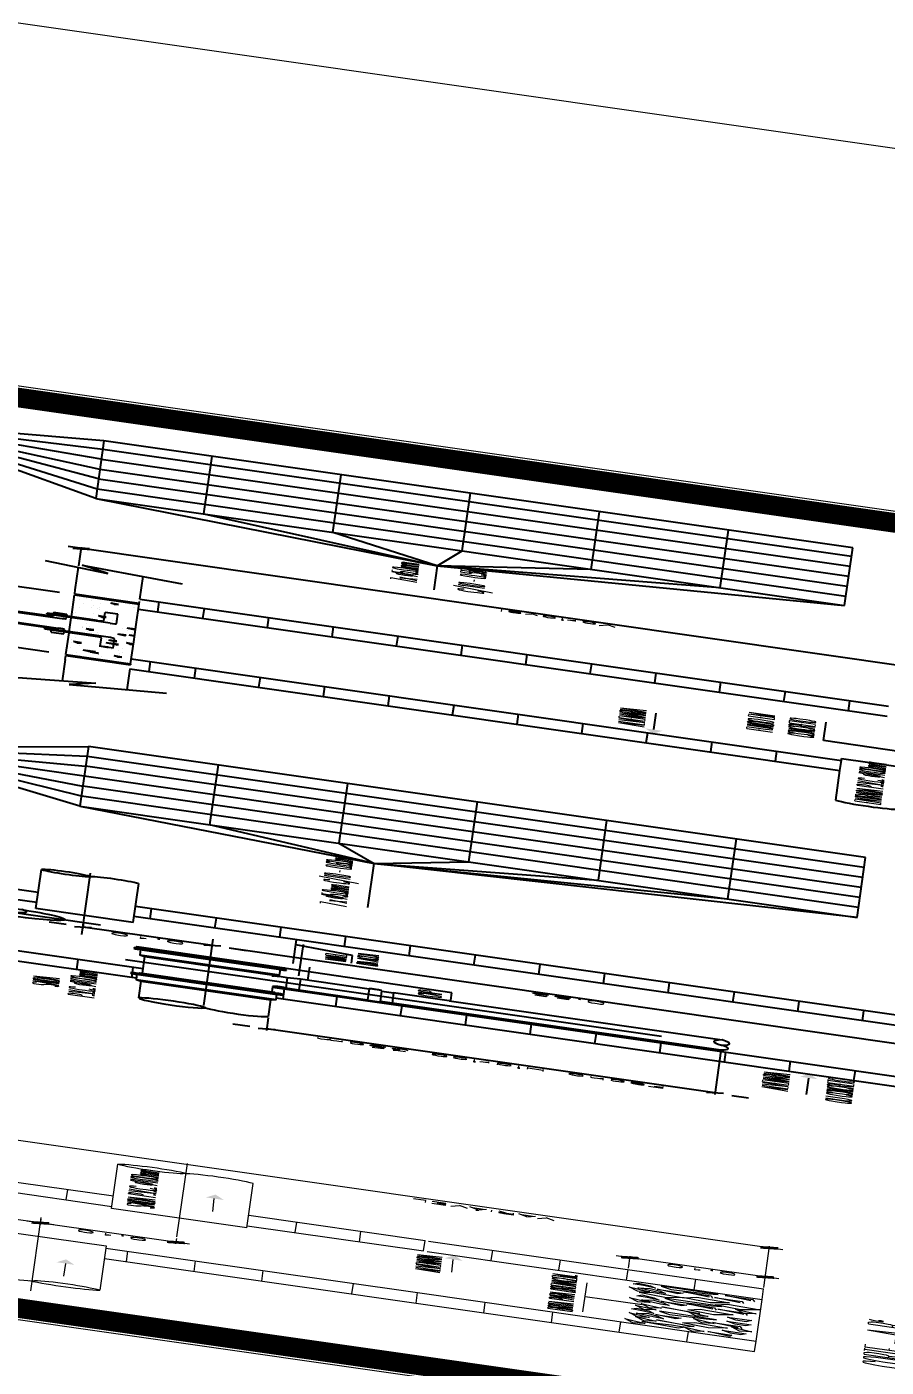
# Model space of a CAD drawing. Header units: millimetres. Extents: x -361192058 to 101130107379, y -14071650034 to 19218552450.
# Drawn here: x -134351.4 to -134091, y 41706.9 to 42113 of the extents above; entities that cross this region are included whole.
import ezdxf
from ezdxf.enums import TextEntityAlignment as Align

# ---------------------------------------------------------------- set-up
doc = ezdxf.new("R2010")
doc.units = ezdxf.units.MM
doc.header["$LTSCALE"] = 0.5
doc.linetypes.add('CENTER2', pattern=[28.575, 19.05, -3.175, 3.175, -3.175])
for name, color, linetype in [('02', 2, 'Continuous'), ('DETALLHES_CAIXAS', 6, 'Continuous'), ('TXT_0', 7, 'Continuous'), ('TXT_1', 3, 'Continuous')]:
    doc.layers.add(name, color=color, linetype=linetype)
doc.styles.add('ADITIVOCAD', font='ROMANS.shx')
doc.styles.add('ROMANS', font='romans', dxfattribs={"height": 0.1})
doc.styles.get("Standard").update_dxf_attribs({"font": 'txt.shx', "height": 0.12})

# ---------------------------------------------------------------- blocks, each defined once
blk = doc.blocks.new('ADS_DET_CG125L')
at = {"layer": 'DETALLHES_CAIXAS'}
for p, q in [((0.5654, 1.31), (0.5654, 1.1089)), ((1.2654, 1.1924), (1.2654, 1.3099)), ((0.6654, 1.2549), (0.6654, 1.1049)), ((1.1654, 1.1924), (1.1654, 1.2549)), ((2.1723, 1.1702), (2.1723, 0.5702)), ((2.7723, 1.1702), (2.1723, 1.1702)), ((2.2723, 0.5702), (2.2723, 1.1702)), ((2.3723, 0.5702), (2.3723, 1.1702)), ((2.4723, 0.5702), (2.4723, 1.1702)), ((2.5723, 0.5702), (2.5723, 1.1702)), ((2.6723, 0.5702), (2.6723, 1.1702)), ((2.7723, 0.5702), (2.7723, 1.1702)), ((0.5654, 1.1549), (0.6654, 1.1549)), ((1.1654, 0.5049), (1.1654, 1.1174)), ((1.2654, 0.4049), (1.2654, 1.1174)), ((0.6104, 1.1124), (0.6654, 1.1124)), ((1.1654, 1.1049), (1.2654, 1.1049)), ((2.7723, 1.0702), (2.1723, 1.0702)), ((1.1654, 1.0549), (1.2654, 1.0549)), ((0.6654, 1.0049), (0.6654, 0.5049)), ((1.1654, 1.0049), (1.2654, 1.0049)), ((0.5654, 1.0009), (0.5654, 0.4049)), ((0.5654, 0.9956), (0.6654, 0.9956)), ((2.7723, 0.9702), (2.1723, 0.9702)), ((0.5654, 0.9549), (0.6654, 0.9549)), ((1.1654, 0.9549), (1.2654, 0.9549)), ((0.5654, 0.9049), (0.6654, 0.9049)), ((1.1654, 0.9049), (1.2654, 0.9049)), ((2.7723, 0.8702), (2.1723, 0.8702)), ((0.5654, 0.8549), (0.6654, 0.8549)), ((1.1654, 0.8549), (1.2654, 0.8549)), ((0.5654, 0.8049), (0.6654, 0.8049)), ((1.1654, 0.8049), (1.2654, 0.8049)), ((2.7723, 0.7702), (2.1723, 0.7702)), ((0.5654, 0.7549), (0.6654, 0.7549)), ((1.1654, 0.7549), (1.2654, 0.7549)), ((0.5654, 0.7049), (0.6654, 0.7049)), ((1.1654, 0.7049), (1.2654, 0.7049)), ((2.7723, 0.6702), (2.1723, 0.6702)), ((0.5654, 0.6549), (0.6654, 0.6549)), ((1.1654, 0.6549), (1.2654, 0.6549)), ((0.5654, 0.6049), (0.6654, 0.6049)), ((1.1654, 0.6049), (1.2654, 0.6049)), ((2.1723, 0.5702), (2.7723, 0.5702)), ((0.5654, 0.5549), (0.6654, 0.5549)), ((1.1654, 0.5549), (1.2654, 0.5549))]:
    blk.add_line(p, q, dxfattribs=at)
at = {"layer": 'TXT_0'}
for p, q in [((2.1723, 1.1702), (2.4731, 1.3256)), ((2.2723, 1.1702), (2.4731, 1.3256)), ((2.4731, 1.3256), (2.3723, 1.1702)), ((2.4723, 1.1702), (2.4731, 1.3256)), ((2.4731, 1.3256), (2.7723, 1.1702)), ((2.6723, 1.1702), (2.4731, 1.3256)), ((2.4731, 1.3256), (2.5723, 1.1702)), ((1.1059, 1.1924), (1.4959, 1.1924)), ((1.1059, 1.1174), (1.1059, 1.1924)), ((2.1723, 1.1702), (2.0242, 0.9415)), ((1.1059, 1.1174), (1.4959, 1.1174)), ((0.5484, 1.1089), (0.5484, 1.0009)), ((0.5654, 1.1124), (0.6024, 1.1124)), ((0.7963, 1.1089), (0.7963, 1.0009)), ((2.0242, 0.9415), (2.1723, 1.0702)), ((0.8607, 0.8685), (0.8699, 1.0192)), ((0.7828, 0.9847), (0.6748, 0.9847)), ((0.8127, 0.9862), (1.127, 0.9862)), ((0.9269, 0.9918), (1.1654, 0.9918)), ((1.0905, 0.9478), (1.1129, 0.9918)), ((0.7828, 0.9789), (0.9155, 0.9789)), ((2.1723, 0.9702), (2.0242, 0.9415)), ((1.0136, 0.9478), (1.0905, 0.9478)), ((1.5809, 0.9415), (2.0242, 0.9415)), ((2.0242, 0.9415), (2.1723, 0.6702)), ((2.0242, 0.9415), (2.1723, 0.7702)), ((2.1723, 0.5702), (2.0242, 0.9415)), ((2.0242, 0.9415), (2.1723, 0.8702)), ((0.6788, 0.9127), (0.6788, 0.6589)), ((0.7788, 0.8697), (0.7788, 0.9127)), ((0.7788, 0.8697), (0.7788, 0.6589)), ((0.7894, 0.8685), (0.8607, 0.8685)), ((0.3629, 0.5893), (0.5268, 0.5893))]:
    blk.add_line(p, q, dxfattribs=at)
at = {"layer": 'TXT_0', "linetype": 'CENTER2'}
for p, q in [((1.0377, 1.2718), (1.0377, 1.1418)), ((0.9144, 1.1549), (1.5304, 1.1549)), ((0.7288, 0.7053), (0.7288, 1.1191)), ((0.3904, 1.0549), (1.0528, 1.0549))]:
    blk.add_line(p, q, dxfattribs=at)
at = {"layer": 'TXT_0', "linetype": 'ByBlock'}
for p, q in [((0.9896, 1.1679), (0.9896, 1.1809)), ((0.9831, 1.1614), (0.9961, 1.1484)), ((1.0198, 1.1549), (0.9746, 1.1549)), ((0.9896, 1.0549), (0.9896, 1.1549)), ((0.9961, 1.0484), (0.9831, 1.0614)), ((0.9961, 1.0484), (0.9831, 1.0614)), ((0.9775, 1.0549), (1.0046, 1.0549)), ((0.9775, 1.0549), (1.0046, 1.0549)), ((0.9896, 1.0419), (0.9896, 0.5179)), ((0.9896, 1.0419), (0.9896, 1.0289)), ((0.2477, 1.0179), (0.2477, 1.0309)), ((0.3575, 1.0049), (0.2327, 1.0049)), ((0.2412, 1.0114), (0.2542, 0.9984)), ((0.2477, 0.6587), (0.2477, 1.0049)), ((0.67, 0.6587), (0.2327, 0.6587)), ((0.2542, 0.6522), (0.2412, 0.6652)), ((0.2477, 0.6457), (0.2477, 0.6327))]:
    blk.add_line(p, q, dxfattribs=at)
at = {"layer": 'TXT_0'}
for points in [[(0.6014, 1.1089), (0.5484, 1.1089), (0.5383, 1.1049), (0.5383, 1.0049), (0.5484, 1.0009), (0.6014, 1.0009)], [(0.6114, 1.1069), (0.6204, 1.1069), (0.6204, 1.0029), (0.6114, 1.0029)], [(0.8493, 1.1089), (0.7963, 1.1089), (0.7861, 1.1049), (0.7861, 1.0049), (0.7963, 1.0009), (0.8493, 1.0009)], [(0.8593, 1.1119), (0.8733, 1.1119), (0.8733, 0.9979), (0.8593, 0.9979)], [(0.8593, 1.1069), (0.8683, 1.1069), (0.8683, 1.0029), (0.8593, 1.0029)], [(0.3725, 1.1049), (0.5383, 1.1049)], [(0.6204, 1.1049), (0.7861, 1.1049)], [(0.8593, 1.1019), (0.8633, 1.1019), (0.8633, 1.0079), (0.8593, 1.0079)], [(0.3725, 1.0049), (0.5383, 1.0049)], [(0.7828, 0.9317), (0.7828, 0.9847), (0.7788, 0.9948), (0.6788, 0.9948), (0.6748, 0.9847), (0.6748, 0.9317)], [(0.7808, 0.9217), (0.7808, 0.9127), (0.6768, 0.9127), (0.6768, 0.9217)]]:
    blk.add_lwpolyline(points, dxfattribs=at)
for points in [[(0.6059, 0.9961), (0.6069, 0.9961, 0.414214), (0.6114, 1.0006), (0.6114, 1.1095, 0.414214), (0.6069, 1.114), (0.6059, 1.114, 0.414214), (0.6014, 1.1095), (0.6014, 1.0006, 0.414214)], [(0.8538, 0.9961), (0.8548, 0.9961, 0.414214), (0.8593, 1.0006), (0.8593, 1.1095, 0.414214), (0.8548, 1.114), (0.8538, 1.114, 0.414214), (0.8493, 1.1095), (0.8493, 1.0006, 0.414214)], [(0.67, 0.9272), (0.67, 0.9262, 0.414214), (0.6745, 0.9217), (0.7834, 0.9217, 0.414214), (0.7879, 0.9262), (0.7879, 0.9272, 0.414214), (0.7834, 0.9317), (0.6745, 0.9317, 0.414214)]]:
    blk.add_lwpolyline(points, format="xyb", close=True, dxfattribs=at)
for points in [[(0.6788, 0.9948), (0.6788, 0.9992, 0.193767), (0.6725, 1.0049), (0.6204, 1.0049)], [(0.7788, 0.9948, 0.249457), (0.7755, 1.0067, 0.160647), (0.7861, 1.0049)]]:
    blk.add_lwpolyline(points, format="xyb", dxfattribs=at)
blk.add_circle((1.0377, 1.2068), 0.0375, dxfattribs=at)
for centre, radius, start, end in [((1.0602, 1.2291), 0.03, 221.3765, 299.4853), ((1.5061, 1.1732), 0.0218, 117.9019, 236.9301), ((1.4885, 1.1735), 0.0202, 293.2479, 70.1992), ((1.482, 1.1362), 0.0224, 303.0699, 56.9301), ((0.3734, 1.079), 0.0259, 91.971, 261.4768), ((0.3605, 1.0798), 0.0279, 288.8635, 64.5843), ((0.3777, 1.0296), 0.0251, 108.8635, 258.1185), ((0.7023, 0.7058), 0.0524, 243.3781, 296.3135), ((0.7523, 0.6047), 0.0604, 63.9567, 116.3135), ((0.752, 0.7176), 0.0645, 245.7192, 294.551)]:
    blk.add_arc(centre, radius, start, end, dxfattribs=at)
blk.add_solid([(0.5268, 0.5826), (0.5268, 0.596), (0.5668, 0.5893)], dxfattribs=at)
at = {"layer": 'TXT_0', "style": 'ROMANS'}
for s, height, p in [('SAIDA ', 0.02, (0.3623, 1.1769)), ('P.V.C. %%C100mm', 0.02, (0.3069, 1.1487)), ('7 x %%C5.0mm C/10 - 0.60m', 0.02, (1.5553, 0.9678)), ('NIVEL', 0.016, (1.016, 0.9601)), ('DA AGUA', 0.016, (1.016, 0.9358)), ('CAP', 0.018, (0.7947, 0.885)), ('ALVENARIA', 0.02, (0.368, 0.6139)), ('OU CONCRETO', 0.02, (0.3297, 0.5644))]:
    blk.add_text(s, height=height, dxfattribs=at).set_placement(p, align=Align.MIDDLE_LEFT)
at = {"layer": 'TXT_0', "linetype": 'ByBlock', "style": 'ROMANS'}
for s, p in [('0.10', (0.9696, 1.1049)), ('Fecho Hidrico 35cm', (0.2277, 0.8318)), ('0.55', (0.9696, 0.7799))]:
    blk.add_text(s, height=0.02, rotation=90, dxfattribs=at).set_placement(p, align=Align.MIDDLE_CENTER)
blk = doc.blocks.new('ADS_DET_CP50')
at = {"layer": 'DETALLHES_CAIXAS'}
for p, q in [((0.5947, 1.3044), (0.3812, 1.3044)), ((0.5947, 1.3044), (0.6348, 1.3044)), ((0.6348, 1.3044), (0.6348, 1.2544)), ((0.6447, 1.3044), (0.8647, 1.3044)), ((0.6447, 1.3044), (0.6447, 1.2544)), ((0.8747, 1.3044), (1.0147, 1.3044)), ((1.0247, 1.3044), (1.2447, 1.3044)), ((1.2447, 1.3044), (1.2447, 1.2544)), ((1.2547, 1.3044), (1.2947, 1.3044)), ((1.2547, 1.3044), (1.2547, 1.2544)), ((1.2947, 1.3044), (1.522, 1.3044)), ((2.2244, 1.2988), (2.2244, 0.7188)), ((2.8044, 1.2988), (2.2244, 1.2988)), ((2.3206, 1.2988), (2.3206, 0.7188)), ((2.4206, 1.2988), (2.4206, 0.7188)), ((2.5206, 1.2988), (2.5206, 0.7188)), ((2.6206, 1.2988), (2.6206, 0.7188)), ((2.7206, 1.2988), (2.7206, 0.7188)), ((2.8044, 0.7188), (2.8044, 1.2988)), ((0.5947, 1.2544), (0.3833, 1.2544)), ((0.5947, 1.2544), (0.5947, 0.7044)), ((0.6447, 1.2544), (0.6348, 1.2544)), ((0.6455, 1.2544), (0.8655, 1.2544)), ((0.6947, 1.2544), (0.6947, 0.7044)), ((0.8649, 1.2544), (1.0147, 1.2544)), ((1.0149, 1.2544), (1.2724, 1.2544)), ((1.1947, 1.2544), (1.1947, 0.6744)), ((1.2447, 1.2544), (1.2547, 1.2544)), ((1.2947, 1.2544), (1.2947, 0.6744)), ((1.2947, 1.2544), (1.522, 1.2544)), ((0.5947, 1.2394), (0.6947, 1.2394)), ((1.1947, 1.2394), (1.2947, 1.2394)), ((2.2244, 1.215), (2.8044, 1.215)), ((0.5947, 1.2044), (0.6947, 1.2044)), ((1.1947, 1.2044), (1.2947, 1.2044)), ((0.5947, 1.1544), (0.6947, 1.1544)), ((1.1947, 1.1544), (1.2947, 1.1544)), ((2.2244, 1.115), (2.8044, 1.115)), ((0.5947, 1.1044), (0.6947, 1.1044)), ((1.1947, 1.1044), (1.2947, 1.1044)), ((0.5947, 1.0544), (0.6947, 1.0544)), ((1.1947, 1.0544), (1.2947, 1.0544)), ((2.2244, 1.015), (2.8044, 1.015)), ((0.5947, 1.0044), (0.6947, 1.0044)), ((1.1947, 1.0044), (1.2947, 1.0044)), ((0.5947, 0.9544), (0.6947, 0.9544)), ((1.1947, 0.9544), (1.2947, 0.9544)), ((2.2244, 0.915), (2.8044, 0.915)), ((0.5947, 0.9044), (0.6947, 0.9044)), ((1.1947, 0.9044), (1.2947, 0.9044)), ((0.5947, 0.8544), (0.6947, 0.8544)), ((1.1947, 0.8544), (1.2947, 0.8544)), ((2.2244, 0.815), (2.8044, 0.815)), ((0.5947, 0.8044), (0.6947, 0.8044)), ((1.1947, 0.8044), (1.2947, 0.8044)), ((0.5947, 0.7544), (0.6947, 0.7544)), ((1.1947, 0.7544), (1.2947, 0.7544)), ((2.2244, 0.7188), (2.8044, 0.7188)), ((0.5947, 0.7044), (0.6947, 0.7044)), ((1.1947, 0.7044), (1.2947, 0.7044))]:
    blk.add_line(p, q, dxfattribs=at)
at = {"layer": 'TXT_0', "linetype": 'ByBlock'}
for p, q in [((0.6458, 1.3176), (0.6458, 1.5613)), ((1.2458, 1.3161), (1.2458, 1.5613)), ((1.7111, 0.5644), (1.7111, 1.3144)), ((1.537, 1.3044), (1.7261, 1.3044))]:
    blk.add_line(p, q, dxfattribs=at)
at = {"layer": 'TXT_0'}
for p, q in [((2.2244, 1.2988), (2.676, 1.4661)), ((2.676, 1.4661), (2.3206, 1.2988)), ((2.4206, 1.2988), (2.676, 1.4661)), ((2.676, 1.4661), (2.5206, 1.2988)), ((2.6206, 1.2988), (2.676, 1.4661)), ((2.8044, 1.2988), (2.676, 1.4661)), ((2.676, 1.4661), (2.7206, 1.2988)), ((0.8847, 1.3932), (0.8847, 1.3232)), ((1.0047, 1.3932), (1.0047, 1.3232)), ((0.8947, 1.3832), (0.8947, 1.3132)), ((0.9947, 1.3832), (0.9947, 1.3132)), ((0.3469, 1.3421), (0.4046, 1.2786)), ((1.5414, 1.3305), (1.5039, 1.2815)), ((0.8447, 1.3182), (0.8447, 1.3082)), ((0.8447, 1.3182), (0.8647, 1.3182)), ((0.8647, 1.3232), (0.8747, 1.3232)), ((0.8647, 1.2843), (0.8647, 1.3232)), ((0.8747, 1.2743), (0.8747, 1.3232)), ((0.8747, 1.3182), (0.8797, 1.3182)), ((1.0097, 1.3182), (1.0147, 1.3182)), ((1.0147, 1.3232), (1.0247, 1.3232)), ((1.0147, 1.2743), (1.0147, 1.3232)), ((1.0247, 1.2843), (1.0247, 1.3232)), ((1.0247, 1.3182), (1.0447, 1.3182)), ((1.0447, 1.3182), (1.0447, 1.3082)), ((0.8447, 1.3082), (0.8647, 1.3082)), ((0.8747, 1.3082), (0.8897, 1.3082)), ((0.9997, 1.3082), (1.0147, 1.3082)), ((1.0247, 1.3082), (1.0447, 1.3082)), ((0.3556, 1.2988), (0.4046, 1.2239)), ((0.4046, 1.2786), (0.3556, 1.2988)), ((0.681, 1.2966), (0.681, 1.2966)), ((0.7171, 1.3038), (0.7171, 1.3038)), ((0.7189, 1.3016), (0.7189, 1.3016)), ((0.7495, 1.2949), (0.7495, 1.2949)), ((0.7704, 1.3016), (0.7704, 1.3016)), ((0.7775, 1.2973), (0.7845, 1.3)), ((0.7775, 1.2973), (0.7824, 1.2939)), ((0.7824, 1.2939), (0.7845, 1.3)), ((0.7909, 1.2971), (0.7909, 1.2971)), ((0.8008, 1.302), (0.8008, 1.302)), ((0.8238, 1.2993), (0.8238, 1.2993)), ((0.9306, 1.2948), (0.9306, 1.2948)), ((0.9315, 1.2951), (0.9315, 1.2951)), ((0.9447, 1.2953), (0.9447, 1.2953)), ((1.0163, 1.3037), (1.0163, 1.3037)), ((1.0559, 1.3035), (1.0559, 1.3035)), ((1.0696, 1.3015), (1.0696, 1.3015)), ((1.123, 1.2992), (1.123, 1.2992)), ((1.1764, 1.297), (1.1764, 1.297)), ((1.2029, 1.3002), (1.2029, 1.3002)), ((1.2298, 1.2947), (1.2298, 1.2947)), ((1.2337, 1.2974), (1.2337, 1.2974)), ((1.5471, 1.3017), (1.5039, 1.2239)), ((1.5039, 1.2815), (1.5471, 1.3017)), ((2.2244, 1.2988), (2.0412, 1.0322)), ((0.656, 1.2933), (0.656, 1.2933)), ((0.6976, 1.2874), (0.6976, 1.2874)), ((0.6989, 1.2803), (0.7038, 1.286)), ((0.7038, 1.2836), (0.7116, 1.2918)), ((0.7049, 1.2798), (0.7038, 1.286)), ((0.7127, 1.2823), (0.7116, 1.2918)), ((0.7326, 1.2871), (0.7326, 1.2871)), ((0.8731, 1.2851), (0.8731, 1.2851)), ((0.9068, 1.2904), (0.9068, 1.2904)), ((0.9212, 1.2893), (0.9282, 1.2919)), ((0.9212, 1.2893), (0.9261, 1.2859)), ((0.9261, 1.2859), (0.9282, 1.2919)), ((0.9534, 1.2896), (0.9534, 1.2896)), ((0.984, 1.2926), (0.984, 1.2926)), ((1.0373, 1.2903), (1.0373, 1.2903)), ((1.0907, 1.288), (1.0907, 1.288)), ((1.1441, 1.2858), (1.1441, 1.2858)), ((1.1446, 1.2902), (1.1446, 1.2902)), ((1.1705, 1.2891), (1.1705, 1.2891)), ((1.2085, 1.2912), (1.2085, 1.2912)), ((0.6471, 1.281), (0.6471, 1.281)), ((0.6742, 1.277), (0.6742, 1.277)), ((0.6989, 1.2803), (0.7049, 1.2798)), ((0.7038, 1.2836), (0.7127, 1.2823)), ((0.7707, 1.274), (0.7755, 1.2798)), ((0.7747, 1.2693), (0.7747, 1.2793)), ((0.7747, 1.2793), (0.8597, 1.2793)), ((0.7766, 1.2735), (0.7755, 1.2798)), ((0.8105, 1.2671), (0.8183, 1.2752)), ((0.8148, 1.2751), (0.8148, 1.2751)), ((0.8194, 1.2657), (0.8183, 1.2752)), ((0.8187, 1.2787), (0.8187, 1.2787)), ((0.8501, 1.2751), (0.8501, 1.2751)), ((0.9021, 1.2826), (0.9021, 1.2826)), ((1.013, 1.2794), (1.013, 1.2794)), ((1.0297, 1.2793), (1.1147, 1.2793)), ((1.0649, 1.2813), (1.0719, 1.2839)), ((1.0649, 1.2813), (1.0699, 1.2779)), ((1.0699, 1.2779), (1.0719, 1.2839)), ((1.0863, 1.2802), (1.0863, 1.2802)), ((1.106, 1.2773), (1.106, 1.2773)), ((1.1076, 1.2808), (1.1076, 1.2808)), ((1.1147, 1.2693), (1.1147, 1.2793)), ((1.1327, 1.2841), (1.1327, 1.2841)), ((1.1565, 1.2837), (1.1565, 1.2837)), ((1.1975, 1.2835), (1.1975, 1.2835)), ((1.2086, 1.2732), (1.2156, 1.2759)), ((1.2136, 1.2699), (1.2156, 1.2759)), ((0.6761, 1.2664), (0.6761, 1.2664)), ((0.6934, 1.265), (0.7004, 1.2677)), ((0.6934, 1.265), (0.6984, 1.2617)), ((0.6984, 1.2617), (0.7004, 1.2677)), ((0.7295, 1.2642), (0.7295, 1.2642)), ((0.7557, 1.2705), (0.7557, 1.2705)), ((0.7565, 1.2651), (0.7565, 1.2651)), ((0.7707, 1.274), (0.7766, 1.2735)), ((0.7747, 1.2693), (0.8697, 1.2693)), ((0.7808, 1.2738), (0.7808, 1.2738)), ((0.7996, 1.2687), (0.7996, 1.2687)), ((0.8105, 1.2671), (0.8194, 1.2657)), ((0.8424, 1.2677), (0.8472, 1.2735)), ((0.8424, 1.2677), (0.8484, 1.2672)), ((0.8484, 1.2672), (0.8472, 1.2735)), ((0.9141, 1.2615), (0.9189, 1.2672)), ((0.9201, 1.2609), (0.9189, 1.2672)), ((0.9816, 1.2642), (0.9816, 1.2642)), ((1.0017, 1.2739), (1.0017, 1.2739)), ((1.0197, 1.2693), (1.1147, 1.2693)), ((1.028, 1.2701), (1.028, 1.2701)), ((1.0445, 1.2725), (1.0445, 1.2725)), ((1.0547, 1.2702), (1.0547, 1.2702)), ((1.2086, 1.2732), (1.2136, 1.2699)), ((0.6547, 1.2572), (0.6547, 1.2572)), ((0.6926, 1.2622), (0.6926, 1.2622)), ((0.6982, 1.2551), (0.6982, 1.2551)), ((0.7483, 1.2616), (0.7483, 1.2616)), ((0.7828, 1.2619), (0.7828, 1.2619)), ((0.8362, 1.2597), (0.8362, 1.2597)), ((0.8371, 1.257), (0.8442, 1.2597)), ((0.8371, 1.257), (0.841, 1.2544)), ((0.8424, 1.2544), (0.8442, 1.2597)), ((0.9141, 1.2615), (0.9201, 1.2609)), ((0.9184, 1.2559), (0.9184, 1.2559)), ((0.921, 1.2544), (0.9251, 1.2586)), ((0.9255, 1.2544), (0.9251, 1.2586)), ((0.943, 1.2552), (0.943, 1.2552)), ((0.9522, 1.2563), (0.9522, 1.2563)), ((0.9697, 1.2601), (0.9697, 1.2601)), ((0.9858, 1.2552), (0.9907, 1.2609)), ((0.9858, 1.2552), (0.9918, 1.2547)), ((0.9918, 1.2547), (0.9907, 1.2609)), ((1.0622, 1.2544), (1.0624, 1.2547)), ((1.0624, 1.2544), (1.0624, 1.2547)), ((1.2072, 1.2579), (1.2072, 1.2579)), ((1.2074, 1.258), (1.2074, 1.258)), ((1.2324, 1.2613), (1.2324, 1.2613)), ((2.2244, 1.215), (2.0412, 1.0322)), ((2.0412, 1.0322), (2.2244, 1.115)), ((2.0412, 1.0322), (1.801, 1.0322)), ((2.0412, 1.0322), (2.2244, 0.7188)), ((2.2244, 0.815), (2.0412, 1.0322)), ((2.2244, 0.915), (2.0412, 1.0322)), ((2.0412, 1.0322), (2.2244, 1.015)), ((0.7339, 0.8501), (0.8978, 0.85)), ((0.8641, 0.7201), (1.051, 0.7201)), ((0.8641, 0.6351), (0.8641, 0.7201)), ((0.2947, 0.7044), (0.5947, 0.7044)), ((0.6947, 0.7044), (0.7147, 0.7044)), ((0.7147, 0.7044), (0.7147, 0.6024))]:
    blk.add_line(p, q, dxfattribs=at)
at = {"layer": 'TXT_0', "linetype": 'ByBlock', "const_width": 0.00195}
blk.add_lwpolyline([(1.7176, 1.2979), (1.7046, 1.3109)], dxfattribs=at)
at = {"layer": 'TXT_0'}
for centre, radius, start, end in [((0.8797, 1.3232), 0.005, 270, 0), ((1.0097, 1.3232), 0.005, 180, 270), ((0.8897, 1.3132), 0.005, 270, 0), ((0.9997, 1.3132), 0.005, 180, 270), ((0.8597, 1.2843), 0.005, 270, 0), ((0.8697, 1.2743), 0.005, 270, 0), ((1.0197, 1.2743), 0.005, 180, 270), ((1.0297, 1.2843), 0.005, 180, 270), ((0.3091, 0.679), 0.0293, 119.6263, 239.7371)]:
    blk.add_arc(centre, radius, start, end, dxfattribs=at)
blk.add_solid([(0.7339, 0.8434), (0.7339, 0.8567), (0.6939, 0.8501)], dxfattribs=at)
at = {"layer": 'TXT_0', "style": 'ROMANS'}
for s, p in [('7x %%C5.0mm', (1.8458, 1.0561)), ('C/10 - 0.58', (1.8306, 1.004)), ('ALVENARIA', (0.7453, 0.8678)), ('FUNDO EM', (0.872, 0.7697)), ('CONCRETO', (0.8749, 0.7379)), ('ENTRADA P.V.C. %%C100mm', (0.3101, 0.6797))]:
    blk.add_text(s, height=0.02, dxfattribs=at).set_placement(p, align=Align.MIDDLE_LEFT)
blk.add_text('Variavel', height=0.018, rotation=90, dxfattribs=at).set_placement((1.7021, 0.8897))
blk = doc.blocks.new('APROVADO QUADRA 21.2 MBVII')
at = {"lineweight": 18}
blk.add_lwpolyline([(4114.8259, 2517.8679), (4314.7408, 2517.8679), (4314.7408, 2359.9753), (4114.8259, 2359.9753)], close=True, dxfattribs=at)
at = {"layer": '02', "lineweight": 18}
blk.add_lwpolyline([(4229.7208, 2385.7337), (4290.9208, 2385.7337), (4290.9208, 2430.2837), (4229.7208, 2430.2837)], close=True, dxfattribs=at)
at = {"layer": '02', "lineweight": 18, "const_width": 0.1}
blk.add_lwpolyline([(4230.4708, 2386.4837), (4290.1708, 2386.4837), (4290.1708, 2429.5337), (4230.4708, 2429.5337)], close=True, dxfattribs=at)
at = {"layer": 'DETALLHES_CAIXAS', "lineweight": 18}
for p, q in [((4238.0156, 2419.3923), (4238.0156, 2418.1107)), ((4238.7133, 2419.2577), (4238.7133, 2418.1107)), ((4238.0156, 2418.3459), (4238.7133, 2418.3459)), ((4234.5275, 2418.1107), (4234.5275, 2416.5041)), ((4235.2251, 2418.1107), (4235.2251, 2416.5041)), ((4234.5275, 2417.997), (4235.2251, 2417.997)), ((4234.5275, 2417.6482), (4235.2251, 2417.6482)), ((4238.0156, 2417.413), (4238.0156, 2416.5041)), ((4238.7133, 2417.413), (4238.7133, 2416.5041)), ((4234.5275, 2417.2994), (4235.2251, 2417.2994)), ((4238.0156, 2417.1656), (4238.7133, 2417.1656)), ((4234.5275, 2416.8348), (4235.2251, 2416.8348)), ((4238.0156, 2416.8348), (4238.7133, 2416.8348)), ((4234.5275, 2416.5041), (4234.5275, 2414.76)), ((4234.5275, 2416.5041), (4235.2251, 2416.5041)), ((4235.2251, 2416.5041), (4235.2251, 2414.76)), ((4238.0156, 2416.5041), (4238.7133, 2416.5041)), ((4238.0156, 2416.486), (4238.0156, 2414.76)), ((4238.7133, 2416.486), (4238.7133, 2414.76)), ((4234.5275, 2416.1553), (4235.2251, 2416.1553)), ((4238.0156, 2416.1553), (4238.7133, 2416.1553)), ((4234.5275, 2415.8065), (4235.2251, 2415.8065)), ((4238.0156, 2415.8065), (4238.7133, 2415.8065)), ((4234.5275, 2415.4577), (4235.2251, 2415.4577)), ((4238.0156, 2415.4577), (4238.7133, 2415.4577)), ((4234.5275, 2415.1088), (4235.2251, 2415.1088)), ((4238.0156, 2415.1088), (4238.7133, 2415.1088)), ((4234.5275, 2414.76), (4235.2251, 2414.76)), ((4238.0156, 2414.76), (4238.7133, 2414.76))]:
    blk.add_line(p, q, dxfattribs=at)
at = {"layer": 'TXT_0', "linetype": 'ByBlock', "lineweight": 18}
for p, q in [((4241.4599, 2414.6903), (4241.4599, 2419.6703)), ((4236.2579, 2418.3897), (4236.2579, 2419.4734)), ((4236.2579, 2417.6921), (4236.2579, 2418.5292)), ((4236.5199, 2418.4595), (4236.1533, 2418.4595)), ((4236.5199, 2418.4595), (4236.1533, 2418.4595)), ((4236.5199, 2417.7618), (4236.1533, 2417.7618)), ((4239.5113, 2414.6903), (4239.5113, 2415.5274)), ((4238.8179, 2415.4577), (4239.6159, 2415.4577)), ((4238.8179, 2414.76), (4241.5645, 2414.76)), ((4238.8179, 2414.76), (4239.6159, 2414.76))]:
    blk.add_line(p, q, dxfattribs=at)
at = {"layer": 'TXT_0', "lineweight": 18}
for p, q in [((4235.3646, 2418.8083), (4235.3646, 2418.1107)), ((4233.8313, 2418.3037), (4232.9769, 2418.3046)), ((4235.3646, 2418.1107), (4232.4021, 2418.1107)), ((4237.8761, 2418.1107), (4240.8386, 2418.1107)), ((4237.8761, 2417.413), (4237.8761, 2418.1107)), ((4239.4825, 2417.6008), (4238.6281, 2417.5986)), ((4237.8761, 2417.413), (4240.8386, 2417.413)), ((4237.7331, 2416.3506), (4236.8787, 2416.3485)), ((4235.5157, 2415.6552), (4237.4613, 2415.6552)), ((4236.5511, 2415.6552), (4236.5509, 2415.3612)), ((4235.2609, 2415.3948), (4235.4664, 2415.4395)), ((4235.4664, 2415.4395), (4235.3413, 2415.3323)), ((4235.6986, 2415.377), (4235.904, 2415.4216)), ((4235.904, 2415.4216), (4235.779, 2415.3145)), ((4236.1452, 2415.3591), (4236.1631, 2415.4127)), ((4236.1631, 2415.4127), (4236.2703, 2415.3859)), ((4236.6811, 2415.3859), (4236.8866, 2415.4305)), ((4236.8866, 2415.4305), (4236.7615, 2415.3234)), ((4237.3779, 2415.3948), (4237.5833, 2415.4395)), ((4237.5833, 2415.4395), (4237.4582, 2415.3323)), ((4237.8066, 2415.368), (4237.8245, 2415.4216)), ((4237.8245, 2415.4216), (4237.9317, 2415.3948)), ((4235.3413, 2415.3323), (4235.2609, 2415.3948)), ((4235.3413, 2415.1627), (4235.4306, 2415.3502)), ((4235.4306, 2415.3502), (4235.5021, 2415.1984)), ((4235.5021, 2415.3413), (4235.7075, 2415.3859)), ((4235.5825, 2415.2788), (4235.5021, 2415.3413)), ((4235.7075, 2415.3859), (4235.5825, 2415.2788)), ((4235.779, 2415.3145), (4235.6986, 2415.377)), ((4235.8415, 2415.2877), (4235.9398, 2415.3859)), ((4235.9398, 2415.3859), (4236.0291, 2415.3234)), ((4236.0827, 2415.2966), (4236.1452, 2415.3591)), ((4236.2703, 2415.3859), (4236.1988, 2415.3234)), ((4236.2524, 2415.3502), (4236.4578, 2415.3948)), ((4236.3328, 2415.2877), (4236.2524, 2415.3502)), ((4236.4578, 2415.3948), (4236.3328, 2415.2877)), ((4236.4132, 2415.3234), (4236.6186, 2415.368)), ((4236.6186, 2415.368), (4236.4936, 2415.2609)), ((4236.7615, 2415.3234), (4236.6811, 2415.3859)), ((4236.7526, 2415.2699), (4236.8509, 2415.368)), ((4236.8509, 2415.368), (4236.9402, 2415.3056)), ((4236.9938, 2415.2788), (4237.0563, 2415.3413)), ((4237.0563, 2415.3413), (4237.0742, 2415.3948)), ((4237.0742, 2415.3948), (4237.1814, 2415.368)), ((4237.1814, 2415.368), (4237.1099, 2415.3056)), ((4237.2171, 2415.252), (4237.3064, 2415.3859)), ((4237.3064, 2415.3859), (4237.4582, 2415.3234)), ((4237.4582, 2415.3323), (4237.3779, 2415.3948)), ((4237.5029, 2415.2966), (4237.6012, 2415.3948)), ((4237.6905, 2415.3323), (4237.5922, 2415.2788)), ((4237.6012, 2415.3948), (4237.6905, 2415.3323)), ((4237.7441, 2415.3056), (4237.8066, 2415.368)), ((4237.8602, 2415.3323), (4237.7441, 2415.3056)), ((4237.9317, 2415.3948), (4237.8602, 2415.3323)), ((4235.5825, 2415.136), (4235.6718, 2415.2788)), ((4235.6718, 2415.2788), (4235.5914, 2415.0824)), ((4235.8237, 2415.2431), (4235.8415, 2415.2877)), ((4235.9308, 2415.2699), (4235.8237, 2415.2431)), ((4236.0291, 2415.3234), (4235.9308, 2415.2699)), ((4235.9308, 2415.1806), (4236.0291, 2415.2877)), ((4236.0291, 2415.2877), (4236.0202, 2415.1538)), ((4236.1988, 2415.3234), (4236.0827, 2415.2966)), ((4236.2703, 2415.2699), (4236.1452, 2415.2163)), ((4236.2524, 2414.9753), (4236.2703, 2415.2699)), ((4236.4936, 2415.2609), (4236.4132, 2415.3234)), ((4236.4936, 2415.1181), (4236.5829, 2415.2609)), ((4236.5829, 2415.2609), (4236.5025, 2415.0646)), ((4236.7347, 2415.2252), (4236.7526, 2415.2699)), ((4236.9402, 2415.3056), (4236.8419, 2415.252)), ((4236.8419, 2415.1627), (4236.9402, 2415.2699)), ((4236.9402, 2415.2699), (4236.9313, 2415.136)), ((4237.1099, 2415.3056), (4236.9938, 2415.2788)), ((4237.4582, 2415.3234), (4237.3957, 2415.1538)), ((4237.485, 2415.252), (4237.5029, 2415.2966)), ((4237.5922, 2415.2788), (4237.485, 2415.252)), ((4237.5922, 2415.1895), (4237.6905, 2415.2966)), ((4237.6905, 2415.2966), (4237.6816, 2415.1627)), ((4237.9317, 2415.2788), (4237.8066, 2415.2252)), ((4237.9138, 2414.9842), (4237.9317, 2415.2788)), ((4235.5021, 2415.1984), (4235.4664, 2415.127)), ((4236.1452, 2415.2163), (4236.2167, 2415.0288)), ((4236.8419, 2415.252), (4236.7347, 2415.2252)), ((4237.1814, 2415.252), (4237.0563, 2415.1984)), ((4237.0563, 2415.1984), (4237.1278, 2415.011)), ((4237.1635, 2414.9574), (4237.1814, 2415.252)), ((4237.3957, 2415.1538), (4237.2171, 2415.252)), ((4237.8066, 2415.2252), (4237.8781, 2415.0378)), ((4235.2788, 2415.0913), (4235.4842, 2415.136)), ((4235.4664, 2415.127), (4235.3413, 2415.1627)), ((4235.4842, 2415.136), (4235.3592, 2415.0288)), ((4235.5468, 2415.1092), (4235.5825, 2415.136)), ((4235.6361, 2415.011), (4235.7254, 2415.1449)), ((4235.7254, 2415.1449), (4235.8772, 2415.0824)), ((4236.0202, 2415.1538), (4235.9308, 2415.1806)), ((4236.306, 2415.0824), (4236.5114, 2415.127)), ((4236.5114, 2415.127), (4236.3864, 2415.0199)), ((4236.5472, 2414.9931), (4236.6365, 2415.127)), ((4236.6365, 2415.127), (4236.7883, 2415.0646)), ((4236.9313, 2415.136), (4236.8419, 2415.1627)), ((4236.9134, 2415.0021), (4237.0206, 2415.136)), ((4237.0206, 2415.136), (4237.0206, 2414.9931)), ((4237.2975, 2415.0199), (4237.3868, 2415.1538)), ((4237.3868, 2415.1538), (4237.5386, 2415.0913)), ((4237.6816, 2415.1627), (4237.5922, 2415.1895)), ((4237.6637, 2415.0288), (4237.7709, 2415.1627)), ((4237.7709, 2415.1627), (4237.7709, 2415.0199)), ((4235.3592, 2415.0288), (4235.2788, 2415.0913)), ((4235.5914, 2415.0824), (4235.5468, 2415.1092)), ((4235.8772, 2415.0824), (4235.8147, 2414.9128)), ((4235.904, 2415.0467), (4236.1095, 2415.0913)), ((4236.1095, 2415.0913), (4235.9844, 2414.9842)), ((4236.3864, 2415.0199), (4236.306, 2415.0824)), ((4236.4578, 2415.0913), (4236.4936, 2415.1181)), ((4236.5025, 2415.0646), (4236.4578, 2415.0913)), ((4236.7883, 2415.0646), (4236.7258, 2414.895)), ((4237.5386, 2415.0913), (4237.4761, 2414.9217)), ((4235.2699, 2414.895), (4235.3949, 2415.011)), ((4235.3949, 2415.011), (4235.386, 2414.886)), ((4235.8147, 2414.9128), (4235.6361, 2415.011)), ((4235.9844, 2414.9842), (4235.904, 2415.0467)), ((4235.9308, 2414.8592), (4236.038, 2414.9931)), ((4236.038, 2414.9931), (4236.038, 2414.8503)), ((4236.2167, 2415.0288), (4236.2524, 2414.9753)), ((4236.7258, 2414.895), (4236.5472, 2414.9931)), ((4237.0206, 2414.9931), (4236.8866, 2414.9842)), ((4237.1278, 2415.011), (4237.1635, 2414.9574)), ((4237.1278, 2414.8592), (4237.2171, 2414.9931)), ((4237.2171, 2414.9931), (4237.3689, 2414.9307)), ((4237.4761, 2414.9217), (4237.2975, 2415.0199)), ((4237.5922, 2414.8682), (4237.6994, 2415.0021)), ((4237.7709, 2415.0199), (4237.6369, 2415.011)), ((4237.6994, 2415.0021), (4237.6994, 2414.8592)), ((4237.8781, 2415.0378), (4237.9138, 2414.9842)), ((4235.5021, 2414.895), (4235.6182, 2414.9396)), ((4235.6182, 2414.9396), (4235.6182, 2414.8146)), ((4236.1363, 2414.8771), (4236.2524, 2414.9217)), ((4236.2524, 2414.9217), (4236.2524, 2414.7968)), ((4236.4132, 2414.8771), (4236.5293, 2414.9217)), ((4236.5293, 2414.9217), (4236.5293, 2414.7968)), ((4236.8419, 2414.8414), (4236.9491, 2414.9753)), ((4236.9491, 2414.9753), (4236.9491, 2414.8325)), ((4237.3689, 2414.9307), (4237.3064, 2414.7611)), ((4237.8155, 2414.8146), (4237.9227, 2414.9485)), ((4237.9227, 2414.9485), (4237.9227, 2414.8057)), ((4235.386, 2414.886), (4235.2699, 2414.895)), ((4235.4842, 2414.8414), (4235.5021, 2414.895)), ((4235.7165, 2414.8503), (4235.9219, 2414.895)), ((4235.7968, 2414.7878), (4235.7165, 2414.8503)), ((4235.9219, 2414.895), (4235.7968, 2414.7878)), ((4236.038, 2414.8503), (4235.904, 2414.8414)), ((4236.1184, 2414.8235), (4236.1363, 2414.8771)), ((4236.3953, 2414.8235), (4236.4132, 2414.8771)), ((4236.9223, 2414.8414), (4237.1278, 2414.886)), ((4237.1278, 2414.886), (4237.0027, 2414.7789)), ((4237.3064, 2414.7611), (4237.1278, 2414.8592)), ((4237.6994, 2414.8592), (4237.5654, 2414.8503)), ((4235.6182, 2414.8146), (4235.4842, 2414.8414)), ((4236.2524, 2414.7968), (4236.1184, 2414.8235)), ((4236.5293, 2414.7968), (4236.3953, 2414.8235)), ((4236.9491, 2414.8325), (4236.8151, 2414.8235)), ((4237.0027, 2414.7789), (4236.9223, 2414.8414)), ((4237.9227, 2414.8057), (4237.7887, 2414.7968)), ((4235.2251, 2414.76), (4238.0156, 2414.76))]:
    blk.add_line(p, q, dxfattribs=at)
at = {"layer": 'TXT_0', "linetype": 'CENTER2', "lineweight": 18}
for p, q in [((4231.7156, 2418.4595), (4236.6245, 2418.4595)), ((4241.5251, 2417.7618), (4236.6245, 2417.7618))]:
    blk.add_line(p, q, dxfattribs=at)
at = {"layer": 'TXT_0', "linetype": 'ByBlock', "lineweight": 18, "const_width": 0.0136}
for points in [[(4236.2126, 2418.5048), (4236.3033, 2418.4141)], [(4236.3033, 2418.4141), (4236.2126, 2418.5048)], [(4236.2126, 2417.8072), (4236.3033, 2417.7165)], [(4239.5566, 2415.4123), (4239.4659, 2415.503)], [(4239.4659, 2414.8054), (4239.5566, 2414.7147)], [(4241.4146, 2414.8054), (4241.5052, 2414.7147)]]:
    blk.add_lwpolyline(points, dxfattribs=at)
at = {"layer": 'TXT_0', "lineweight": 18}
for centre, radius, start, end in [((4232.5218, 2418.6292), 0.2154, 123.74716, 237.83399), ((4232.555, 2418.3054), 0.2476, 137.28112, 231.8539), ((4232.3023, 2418.2803), 0.1968, 300.46636, 57.83399), ((4240.9384, 2417.941), 0.1968, 120.46636, 237.83399), ((4240.6857, 2417.916), 0.2476, 317.28112, 51.8539), ((4240.719, 2417.5921), 0.2154, 303.74716, 57.83399)]:
    blk.add_arc(centre, radius, start, end, dxfattribs=at)
for points in [[(4233.8314, 2418.3502), (4233.8313, 2418.2572), (4234.1104, 2418.3034)], [(4239.4826, 2417.6428), (4239.4824, 2417.5498), (4239.7616, 2417.5955)], [(4237.7332, 2416.3927), (4237.7329, 2416.2997), (4238.0121, 2416.3454)]]:
    blk.add_solid(points, dxfattribs=at)
at = {"lineweight": 18}
for name, p, xscale, yscale, zscale in [('ADS_DET_CP50', (4269.4754, 2410.0613), 6.654090768922506, 6.654090768922506, 6.654090768922506), ('ADS_DET_CG125L', (4249.4526, 2410.7497), 6.67507638106508, 6.67507638106508, 6.67507638106508)]:
    blk.add_blockref(name, p, dxfattribs=dict(at, xscale=xscale, yscale=yscale, zscale=zscale))
at = {"color": 0, "lineweight": 13, "flags": 8}
for p in [(4700.7247, 2280.1125), (4699.5738, 2277.8964), (4702.3546, 2276.195), (4703.6722, 2274.085), (4699.8445, 2272.2194), (4703.0488, 2270.137), (4703.0877, 2267.9803), (4700.6523, 2261.5216), (4700.7007, 2257.1593)]:
    blk.add_attdef('NIVEL', p, '', height=0.075, dxfattribs=at)
for rotation, width, p in [(90, 0.8, (4700.8205, 2275.7521)), (270, 0.6, (4703.8437, 2274.9021)), (90, 0.8, (4701.5575, 2268.5021)), (180, 0.6, (4651.1817, 2236.1931))]:
    blk.add_attdef('$PORTA', text='', height=0.09, rotation=rotation, dxfattribs=dict(at, width=width)).set_placement(p, align=Align.MIDDLE)
for p in [(4654.176, 2240.463), (4648.499, 2240.1923), (4637.8012, 2239.3845), (4633.4388, 2239.3361), (4656.3921, 2239.3121), (4652.4746, 2237.6822), (4646.4166, 2236.988), (4644.2598, 2236.9491), (4650.3646, 2236.3646)]:
    blk.add_attdef('NIVEL', p, '', height=0.075, rotation=270, dxfattribs=at)
at = {"color": 0, "lineweight": 13, "width": 0.8, "flags": 8}
for p in [(4652.0317, 2239.2163), (4644.7817, 2238.4793)]:
    blk.add_attdef('$PORTA', text='', height=0.09, dxfattribs=at).set_placement(p, align=Align.MIDDLE)
at = {"layer": 'TXT_0', "lineweight": 18, "style": 'ROMANS'}
for s, p in [('0.10', (4236.1952, 2417.9014)), ('VARIÁVEL', (4241.3379, 2415.8614)), ('0.10', (4239.4485, 2414.8995))]:
    blk.add_text(s, height=0.12557, rotation=90, dxfattribs=at).set_placement(p)
for s, height, p in [('SAIDA P.V.C. %%C100mm', 0.139527, (4238.242, 2417.9659)), ('ALVENARIA', 0.12557, (4236.7394, 2416.4693)), ('BRITA PARA DRENAGEM.', 0.125574, (4235.4156, 2415.772))]:
    blk.add_text(s, height=height, dxfattribs=at).set_placement(p, align=Align.MIDDLE_LEFT)
at = {"layer": 'TXT_1', "lineweight": 18, "style": 'ADITIVOCAD'}
blk.add_text('CORTE - A B`', height=0.261613, dxfattribs=at).set_placement((4236.2496, 2414.0744), align=Align.MIDDLE)

msp = doc.modelspace()

# ---------------------------------------------------------------- block references
at = {"layer": '02', "color": 0, "lineweight": 30, "xscale": -4.574818403918471, "yscale": -59.40450511825884, "zscale": 4.574818403918471, "rotation": 261.8606972171988}
msp.add_blockref('APROVADO QUADRA 21.2 MBVII', (5129.041, 2225.201), dxfattribs=at)

doc.saveas('drawing.dxf')
